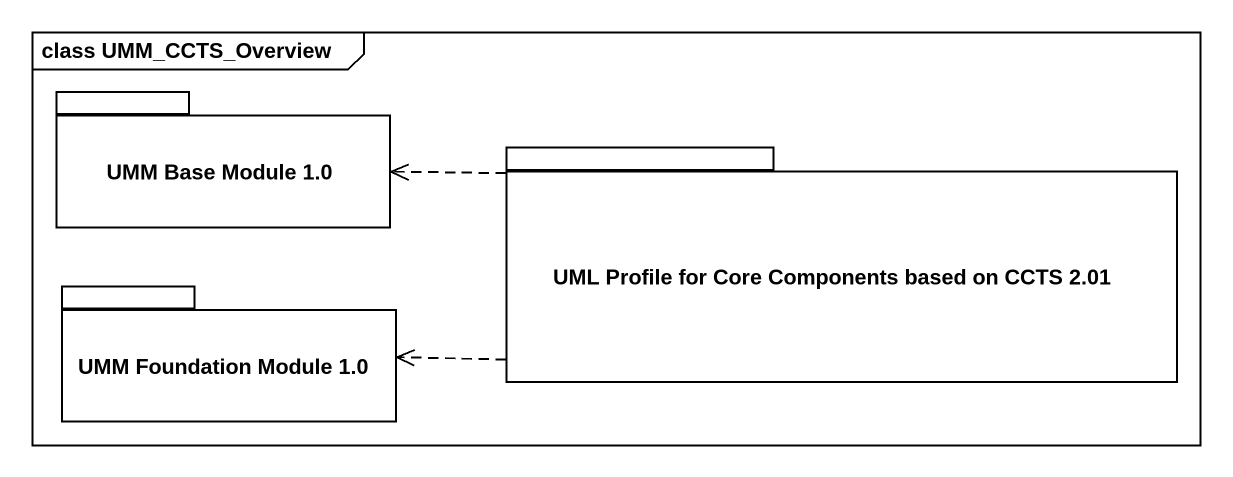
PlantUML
@startuml
mainframe class UMM_CCTS_Overview
package "UMM Base Module 1.0" as UMM_Base_Module_1_0 {
}
package "UML Profile for Core Components based on CCTS 2.01" as UML_Profile_for_Core {
}
package "UMM Foundation Module 1.0" as UMM_Foundation_Module_1_0 {
}
UML_Profile_for_Core .left.> UMM_Base_Module_1_0
UML_Profile_for_Core .left.> UMM_Foundation_Module_1_0
@enduml
